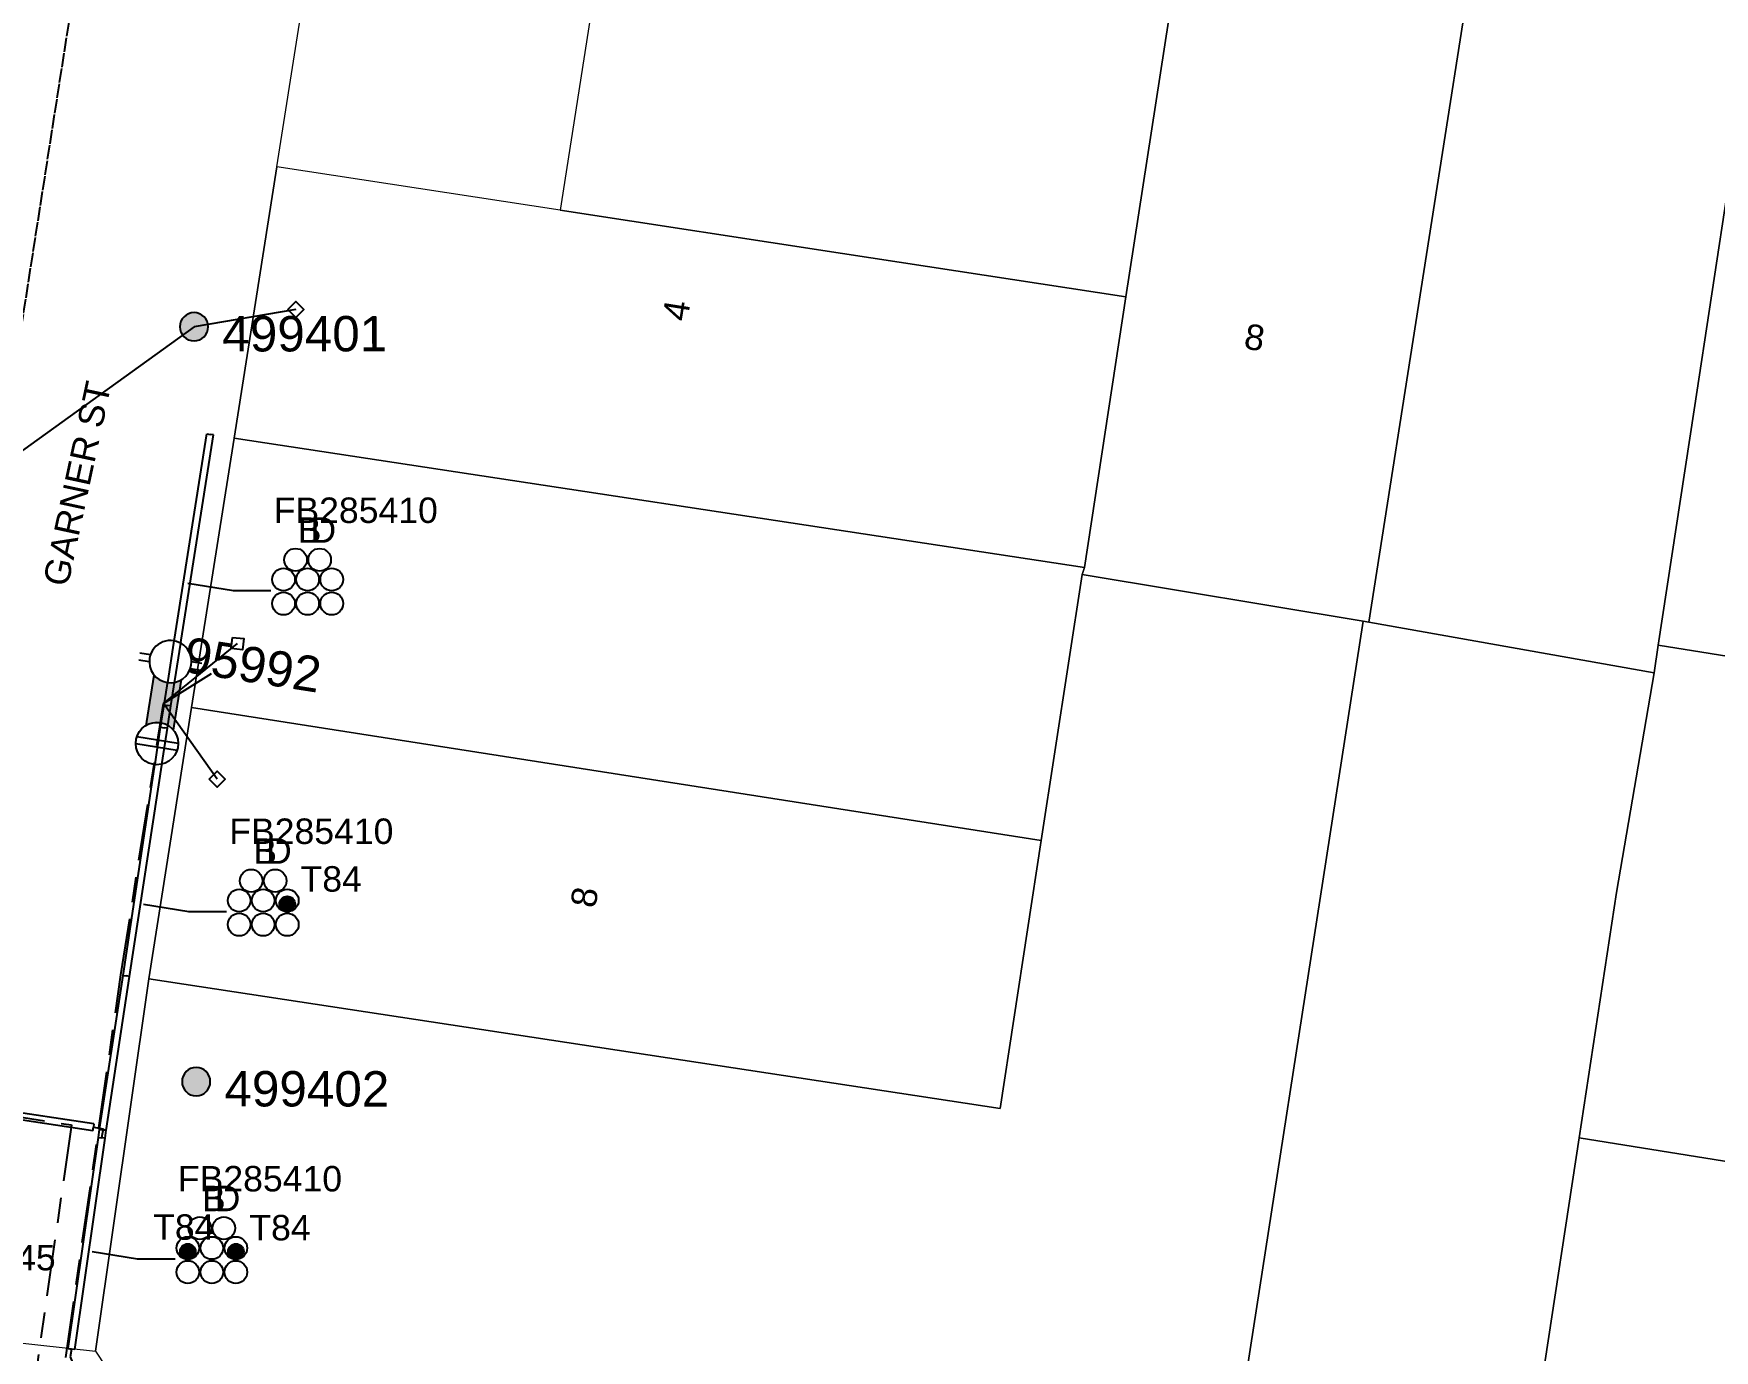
# Model space of a CAD drawing. Header units: metres. Extents: x 291879 to 294448, y 6259965 to 6261176.
# Drawn here: x 293616.2 to 293735, y 6260801.9 to 6260895 of the extents above; entities that cross this region are included whole.
import ezdxf
from ezdxf.enums import TextEntityAlignment as Align

# ---------------------------------------------------------------- set-up
doc = ezdxf.new("R2010")
doc.units = ezdxf.units.M
doc.linetypes.add('Cable Exist OH', pattern=[1, 1, 0])
doc.linetypes.add('Cable Exist UG', pattern=[8.2, 4, -1.2, 1.8, -1.2])
doc.layers.get('0').update_dxf_attribs({"color": 6})
for name, color, linetype, lineweight in [('Cadastre Buildings_SP_EXT', 9, 'Continuous', 5), ('Cadastre Land Parcels_SP_EXT', 9, 'Continuous', 5), ('Cadastre Roads_SP_EXT', 9, 'Continuous', 5)]:
    doc.layers.add(name, color=color, linetype=linetype, lineweight=lineweight)
for name, color, linetype in [('Duct_SP_EXT', 7, 'Continuous'), ('Equip_LV_EXT', 7, 'Continuous'), ('Mains_LV_EXT', 7, 'Continuous'), ('Services_SP_EXT', 7, 'Continuous'), ('SupportsOH_SP_TR_HV_LV_SL_EXT', 7, 'Continuous'), ('SupportsUG_SP_LV_EXT', 7, 'Continuous'), ('Trench_SP_EXT', 7, 'Continuous')]:
    doc.layers.add(name, color=color, linetype=linetype)
doc.styles.add('iecARIAL', font='arial.ttf', dxfattribs={"height": 2})
doc.styles.add('POLE_LABEL', font='arial.ttf')
doc.styles.get("Standard").update_dxf_attribs({"font": 'arial.ttf'})

# ---------------------------------------------------------------- blocks, each defined once
blk = doc.blocks.new('PILLAR_EXT')
blk.add_hatch(color=256).paths.add_polyline_path([(-2.475, 0.99), (-2.475, -0.99), (2.475, -0.99), (2.475, 0.99)])
blk.add_lwpolyline([(-2.475, -0.99), (2.475, -0.99), (2.475, 0.99), (-2.475, 0.99)], close=True)
at = {"style": 'iecARIAL', "flags": 8}
blk.add_attdef('ASSET_NUM', (1.5, 3.5), '', height=2.5, dxfattribs=at)
for tag, p, flags in [('OWNED_BY', (0, -0.2), 9), ('STATE', (0, -0.4), 9), ('SUPPORT_TYPE', (0, -0.6), 9), ('USAGE', (0, -0.8), 9), ('LEGEND', (0, -1), 9), ('LOCATION', (0, -1.2), 9), ('STREETNAME', (0, -1.8), 9), ('SUBURB', (0, -2), 1), ('NOTES', (0, -1.4), 9), ('PARENT', (0, -1.6), 9)]:
    blk.add_attdef(tag, p, '', height=0.2, dxfattribs=dict(flags=flags))
blk = doc.blocks.new('DUCT_EXT')
blk.add_circle((0, 0.8), 0.8)
at = {"flags": 1}
blk.add_attdef('Z', (0, 0), '', height=0.2, dxfattribs=at)
at = {"flags": 9}
for tag, p in [('DUCT_CODE', (0, 0)), ('XSECT_TYPE', (0, -0.2)), ('STATE', (0, -0.6)), ('FB_REFERENCE', (0, -0.4)), ('NOTES', (0, -0.8))]:
    blk.add_attdef(tag, text='', height=0.2, dxfattribs=at).set_placement(p, align=Align.MIDDLE_LEFT)
blk = doc.blocks.new('CCP_EXT')
at = {"flags": 9}
for tag, p in [('STATE', (0, -1.8)), ('LEGEND', (0, -1.4)), ('LIFE_SUPPORT', (0, -1.6)), ('NOTES', (0, -2))]:
    blk.add_attdef(tag, text='', height=0.2, dxfattribs=at).set_placement(p, align=Align.MIDDLE_LEFT)
blk.add_wipeout([(0, 0.57), (0.57, 0), (0, -0.57), (-0.57, 0)])
blk.add_lwpolyline([(-0.57, 0), (0, 0.57), (0.57, 0), (0, -0.57), (-0.57, 0)])
at = {"flags": 1}
blk.add_attdef('Z', (0, 0), '', height=0.2, dxfattribs=at)
at = {"flags": 9}
for tag, p in [('CCP_TYPE', (0, 0)), ('CONSTRUCTED_VOLTAGE', (0, -0.2)), ('OPERATING_VOLTAGE', (0, -0.6)), ('ORIENTATION', (0, -0.8)), ('OWNED_BY', (0, -1)), ('NO_PHASES', (0, -0.4)), ('USAGE', (0, -1.2))]:
    blk.add_attdef(tag, text='', height=0.2, dxfattribs=at).set_placement(p, align=Align.MIDDLE_LEFT)
blk = doc.blocks.new('POLE_EXT')
blk.add_hatch(color=256).paths.add_polyline_path([(-1, 0, 1), (1, 0, 1)])
blk.add_lwpolyline([(-1, 0, 1), (1, 0, 1)], format="xyb", close=True)
for tag, height, flags, p in [('pNumber', 2.5, 8, (-17.84, 2.07)), ('OWNED_BY', 0.2, 9, (1.35, -0.4)), ('SPECIAL_USE', 0.2, 9, (1.35, -0.8)), ('STATE', 0.2, 9, (1.35, -1)), ('PARENT', 0.2, 9, (1.35, -0.6)), ('USAGE', 0.2, 9, (1.35, -1.2)), ('cLV', 0.2, 9, (1.35, -1.4)), ('hDepth', 0.2, 9, (1.35, -1.6)), ('hDia', 0.2, 9, (1.35, -1.8)), ('cHV', 0.2, 9, (1.35, -2)), ('LBRACKET', 0.2, 9, (1.35, -2.2)), ('LExisting', 0.2, 9, (1.35, -2.4)), ('cLinedev', 0.2, 9, (1.35, -3.4)), ('LANTNUMBER', 0.2, 9, (1.35, -2.6)), ('LOther', 0.2, 9, (1.35, -2.8)), ('LRemove', 0.2, 9, (1.35, -3)), ('LEGEND', 0.2, 9, (1.35, -3.2)), ('LOCATION', 0.2, 9, (1.35, -3.6)), ('pExisting', 0.2, 9, (1.35, -3.8)), ('pFooting', 0.2, 9, (1.35, -4.4)), ('pNew', 0.2, 9, (1.35, -4.6)), ('PFNUMBER', 0.2, 9, (1.35, -4)), ('NEWPFNUMBER', 0.2, 9, (1.35, -4.2)), ('pRelocate', 0.2, 9, (1.35, -5)), ('pRemove', 0.2, 9, (1.35, -5.2)), ('pReplace', 0.2, 9, (1.35, -5.4)), ('pStay', 0.2, 9, (1.35, -5.6)), ('pType', 0.2, 9, (1.35, -5.8)), ('cspan', 0.2, 9, (1.35, -6)), ('STREETNAME', 0.2, 9, (1.35, -6.2)), ('SUBURB', 0.2, 9, (1.35, -6.4)), ('OPERATED_BY', 0.2, 9, (1.36, -7.01)), ('NOTES', 0.2, 9, (1.35, -6.6)), ('MAINTAINED_BY', 0.2, 9, (1.36, -6.81))]:
    blk.add_attdef(tag, text='', height=height, dxfattribs=dict(flags=flags)).set_placement(p, align=Align.MIDDLE_LEFT)
at = {"style": 'POLE_LABEL'}
for tag, height, flags, p in [('ASSET_NUM', 2.5, 8, (2, 2)), ('STRUCTURE_PLANT_NUMBER', 0.2, 9, (1.35, 0.03)), ('STREET_CODE', 0.2, 9, (1.35, -0.2))]:
    blk.add_attdef(tag, text='', height=height, dxfattribs=dict(at, flags=flags)).set_placement(p, align=Align.MIDDLE_LEFT)
at = {"flags": 1}
blk.add_attdef('Z', (1.35, -7.33), '', height=0.2, dxfattribs=at)
blk = doc.blocks.new('LV_UG_LINKS_CLOSED_EXT')
blk.add_wipeout([(-1.06, 1.06), (-1.18, 0.92), (-1.29, 0.76), (-1.37, 0.59), (-1.43, 0.42), (-1.48, 0.23), (-1.49, 0.05), (-1.49, -0.14), (-1.46, -0.33), (-1.41, -0.51), (-1.33, -0.68), (-1.24, -0.84), (-1.12, -0.99), (-0.99, -1.12), (-0.84, -1.24), (-0.68, -1.33), (-0.51, -1.41), (-0.33, -1.46), (-0.14, -1.49), (0.05, -1.49), (0.23, -1.48), (0.42, -1.43), (0.59, -1.37), (0.76, -1.29), (0.92, -1.18), (1.06, -1.06), (1.18, -0.92), (1.29, -0.76), (1.37, -0.59), (1.43, -0.42), (1.48, -0.23), (1.49, -0.05), (1.49, 0.14), (1.46, 0.33), (1.41, 0.51), (1.33, 0.68), (1.24, 0.84), (1.12, 0.99), (0.99, 1.12), (0.84, 1.24), (0.68, 1.33), (0.51, 1.41), (0.33, 1.46), (0.14, 1.49), (-0.05, 1.49), (-0.23, 1.48), (-0.42, 1.43), (-0.59, 1.37), (-0.76, 1.29), (-0.92, 1.18)])
for p, q in [((-0.25, -1.48), (-0.25, 1.48)), ((0.25, -1.48), (0.25, 1.48))]:
    blk.add_line(p, q)
blk.add_circle((0, 0), 1.5)
at = {"flags": 9}
for tag, p in [('ACTUAL_STATUS', (0, 0)), ('CONSTRUCTED_VOLTAGE', (0, -0.2)), ('OPERATING_VOLTAGE', (0, -0.6)), ('ORIENTATION', (0, -0.8)), ('STATE', (0, -1)), ('SWITCH_TYPE', (0, -1.2)), ('NO_PHASES', (0, -0.4)), ('USAGE', (0, -1.4)), ('NOTES', (0, -1.6))]:
    blk.add_attdef(tag, text='', height=0.2, dxfattribs=at).set_placement(p, align=Align.MIDDLE_LEFT)
at = {"flags": 1}
blk.add_attdef('Z', (0, 0), '', height=0.2, dxfattribs=at)
blk = doc.blocks.new('LV_UG_LINKS_OPEN_EXT')
for p, q in [((-0.25, 1.47), (-0.25, 2.22)), ((0.25, 1.47), (0.25, 2.22)), ((-0.25, -1.47), (-0.25, -2.22)), ((0.25, -1.47), (0.25, -2.22))]:
    blk.add_line(p, q)
at = {"flags": 9}
for tag, p in [('ACTUAL_STATUS', (0, 0)), ('CONSTRUCTED_VOLTAGE', (0, -0.2)), ('OPERATING_VOLTAGE', (0, -0.6)), ('ORIENTATION', (0, -0.8)), ('STATE', (0, -1)), ('SWITCH_TYPE', (0, -1.2)), ('NO_PHASES', (0, -0.4)), ('USAGE', (0, -1.4)), ('NOTES', (0, -1.6))]:
    blk.add_attdef(tag, text='', height=0.2, dxfattribs=at).set_placement(p, align=Align.MIDDLE_LEFT)
at = {"flags": 1}
blk.add_attdef('Z', (0, 0), '', height=0.2, dxfattribs=at)
blk.add_wipeout([(-0.25, 1.47), (-0.43, 1.43), (-0.61, 1.36), (-0.77, 1.28), (-0.93, 1.17), (-1.07, 1.05), (-1.19, 0.9), (-1.29, 0.75), (-1.38, 0.58), (-1.44, 0.4), (-1.48, 0.22), (-1.49, 0.03), (-1.49, -0.16), (-1.45, -0.34), (-1.4, -0.52), (-1.32, -0.69), (-1.23, -0.85), (-1.11, -1), (-0.98, -1.13), (-0.83, -1.24), (-0.66, -1.34), (-0.49, -1.41), (-0.31, -1.46), (-0.13, -1.49), (0.06, -1.49), (0.25, -1.47), (0.43, -1.43), (0.61, -1.36), (0.77, -1.28), (0.93, -1.17), (1.07, -1.05), (1.19, -0.9), (1.29, -0.75), (1.38, -0.58), (1.44, -0.4), (1.48, -0.22), (1.49, -0.03), (1.49, 0.16), (1.45, 0.34), (1.4, 0.52), (1.32, 0.69), (1.23, 0.85), (1.11, 1), (0.98, 1.13), (0.83, 1.24), (0.66, 1.34), (0.49, 1.41), (0.31, 1.46), (0.13, 1.49), (-0.06, 1.49)])
blk.add_lwpolyline([(0, -1.49, 1), (0, 1.49, 1)], format="xyb", close=True)
blk = doc.blocks.new('CABLE_LARGE_EXT')
h = blk.add_hatch(color=256)
edge = h.paths.add_edge_path()
edge.add_arc((0, 0.55), 0.55, 0, 360)
blk.add_circle((0, 0.55), 0.55)
at = {"flags": 1}
blk.add_attdef('Z', (0, 0), '', height=0.2, dxfattribs=at)
at = {"flags": 9}
for tag, p in [('COND_CODE', (0, 0)), ('STATE', (0, -0.4)), ('XSECT_SIZE', (0, -0.6)), ('FB_REFERENCE', (0, -0.2)), ('NOTES', (0, -0.8))]:
    blk.add_attdef(tag, text='', height=0.2, dxfattribs=at).set_placement(p, align=Align.MIDDLE_LEFT)

msp = doc.modelspace()

# ---------------------------------------------------------------- linework, layer by layer
at = {"layer": 'Cadastre Buildings_SP_EXT', "linetype": 'Continuous'}
for points in [[(293698.26, 6260907.79), (293678.28, 6260910.86), (293658.34, 6260913.91), (293653.44, 6260882.54), (293673.39, 6260879.47), (293693.41, 6260876.41), (293698.26, 6260907.79)], [(293710.59, 6260853.43), (293730.75, 6260849.84), (293731.04, 6260851.8), (293733.59, 6260868.43), (293736.09, 6260884.82), (293738.6, 6260901.17), (293718.55, 6260904.23), (293710.59, 6260853.43)], [(293699.61, 6260785.31), (293720.16, 6260782.21), (293722.8, 6260799.53), (293725.45, 6260816.96), (293728.1, 6260834.31), (293730.75, 6260849.84), (293710.59, 6260853.43), (293710.19, 6260853.48), (293699.61, 6260785.31)], [(293772.89, 6260845.08), (293768.53, 6260845.78), (293731.04, 6260851.8), (293730.75, 6260849.84), (293728.1, 6260834.31), (293725.45, 6260816.96), (293764.35, 6260810.72), (293768.74, 6260810.01), (293772.89, 6260845.08)]]:
    msp.add_lwpolyline(points, close=True, dxfattribs=at)
at = {"layer": 'Cadastre Land Parcels_SP_EXT', "linetype": 'Continuous'}
for points in [[(293690.33, 6260856.79), (293710.19, 6260853.48), (293710.59, 6260853.43), (293718.55, 6260904.23), (293698.26, 6260907.79), (293693.41, 6260876.41), (293690.49, 6260857.28), (293690.33, 6260856.79)], [(293653.44, 6260882.54), (293633.4, 6260885.61), (293630.38, 6260866.43), (293690.49, 6260857.28), (293693.41, 6260876.41), (293673.39, 6260879.47), (293653.44, 6260882.54)], [(293770.77, 6260861.86), (293773.14, 6260878.87), (293736.09, 6260884.82), (293733.59, 6260868.43), (293731.04, 6260851.8), (293768.53, 6260845.78), (293770.77, 6260861.86)], [(293687.43, 6260837.99), (293627.37, 6260847.38), (293624.35, 6260828.21), (293684.52, 6260819.03), (293687.43, 6260837.99)], [(293764.35, 6260810.72), (293725.45, 6260816.96), (293722.8, 6260799.53), (293762.38, 6260793.33), (293764.35, 6260810.72)]]:
    msp.add_lwpolyline(points, close=True, dxfattribs=at)
at = {"layer": 'Duct_SP_EXT'}
for p, q in [((293628.46, 6260866.73), (293628.7, 6260866.69)), ((293628.93, 6260866.66), (293628.7, 6260866.69)), ((293625.44, 6260847.57), (293625.68, 6260847.53)), ((293625.44, 6260847.57), (293625.68, 6260847.53)), ((293625.92, 6260847.5), (293625.68, 6260847.53)), ((293625.92, 6260847.5), (293625.68, 6260847.53)), ((293620.87, 6260817.57), (293622.53, 6260828.45)), ((293621.34, 6260817.49), (293623, 6260828.38)), ((293622.53, 6260828.45), (293622.77, 6260828.42)), ((293623, 6260828.38), (293622.77, 6260828.42)), ((293620.47, 6260817.95), (293604.96, 6260820.27)), ((293620.4, 6260817.47), (293604.88, 6260819.8)), ((293620.4, 6260817.47), (293620.44, 6260817.71)), ((293620.47, 6260817.95), (293620.44, 6260817.71)), ((293618.65, 6260802.08), (293620.79, 6260817)), ((293619.12, 6260802.01), (293621.26, 6260816.94)), ((293620.79, 6260817), (293620.87, 6260817.56)), ((293620.79, 6260817), (293621.02, 6260816.97)), ((293620.87, 6260817.57), (293621.1, 6260817.53)), ((293620.87, 6260817.56), (293621.1, 6260817.53)), ((293621.26, 6260816.94), (293621.02, 6260816.97)), ((293621.34, 6260817.5), (293621.1, 6260817.53)), ((293621.34, 6260817.49), (293621.1, 6260817.53)), ((293621.26, 6260816.94), (293621.34, 6260817.5)), ((293618.65, 6260802.08), (293618.88, 6260802.04)), ((293619.12, 6260802.01), (293618.88, 6260802.04))]:
    msp.add_line(p, q, dxfattribs=at)
for points in [[(293632.99, 6260855.63), (293630.34, 6260855.63), (293627.12, 6260856.15)], [(293629.84, 6260832.94), (293627.19, 6260832.94), (293623.98, 6260833.46)], [(293626.22, 6260808.38), (293623.56, 6260808.38), (293620.35, 6260808.9)]]:
    msp.add_lwpolyline(points, dxfattribs=at)
at = {"layer": 'Mains_LV_EXT', "linetype": 'Cable Exist OH'}
msp.add_lwpolyline([(293613.81, 6260864.4), (293619.5, 6260900.86), (293625.31, 6260934.8)], dxfattribs=at)
at = {"layer": 'Mains_LV_EXT', "linetype": 'Cable Exist UG'}
msp.add_lwpolyline([(293604.92, 6260820.04), (293618.88, 6260817.88), (293616.43, 6260800.73), (293621.51, 6260792.81), (293689.92, 6260782.79), (293695.75, 6260781.82), (293696.73, 6260788.29), (293698.16, 6260791.82)], dxfattribs=at)
at = {"layer": 'Trench_SP_EXT', "linetype": 'Cable Exist UG'}
for points in [[(293625.4, 6260847.66), (293629.32, 6260850.11)], [(293620.44, 6260817.71), (293621.12, 6260817.6), (293621.02, 6260816.97)], [(293618.88, 6260802.04), (293618.8, 6260801.48), (293618.97, 6260801.08)]]:
    msp.add_lwpolyline(points, dxfattribs=at)

# ---------------------------------------------------------------- block references
at = {"layer": 'Duct_SP_EXT'}
for name, p in [('DUCT_EXT', (293634.73, 6260857.03)), ('DUCT_EXT', (293636.43, 6260857.03)), ('DUCT_EXT', (293633.88, 6260855.63)), ('DUCT_EXT', (293635.58, 6260855.63)), ('DUCT_EXT', (293637.28, 6260855.63)), ('DUCT_EXT', (293633.88, 6260853.93)), ('DUCT_EXT', (293635.58, 6260853.93)), ('DUCT_EXT', (293637.28, 6260853.93)), ('DUCT_EXT', (293631.59, 6260834.34)), ('DUCT_EXT', (293633.29, 6260834.34)), ('DUCT_EXT', (293630.74, 6260832.94)), ('DUCT_EXT', (293632.44, 6260832.94)), ('DUCT_EXT', (293634.14, 6260832.94)), ('CABLE_LARGE_EXT', (293634.14, 6260832.94)), ('DUCT_EXT', (293630.74, 6260831.24)), ('DUCT_EXT', (293632.44, 6260831.24)), ('DUCT_EXT', (293634.14, 6260831.24)), ('DUCT_EXT', (293627.96, 6260809.78)), ('DUCT_EXT', (293629.66, 6260809.78)), ('DUCT_EXT', (293627.11, 6260808.38)), ('CABLE_LARGE_EXT', (293627.11, 6260808.38)), ('DUCT_EXT', (293628.81, 6260808.38)), ('DUCT_EXT', (293630.51, 6260808.38)), ('CABLE_LARGE_EXT', (293630.51, 6260808.38)), ('DUCT_EXT', (293627.11, 6260806.68)), ('DUCT_EXT', (293628.81, 6260806.68)), ('DUCT_EXT', (293630.51, 6260806.68))]:
    msp.add_blockref(name, p, dxfattribs=at)
at = {"layer": 'SupportsOH_SP_TR_HV_LV_SL_EXT'}
ref = msp.add_blockref('POLE_EXT', (293627.7, 6260820.94), dxfattribs=at)
ref.add_attrib('ASSET_NUM', '499402', dxfattribs={"layer": '0', "height": 2.5, "rotation": 359.9319, "style": 'POLE_LABEL'}).set_placement((293629.7, 6260821.69), align=Align.TOP_LEFT)
at = {"layer": 'SupportsUG_SP_LV_EXT'}
ref = msp.add_blockref('PILLAR_EXT', (293625.4, 6260847.66), dxfattribs=dict(at, rotation=261.0408164228012))
ref.add_attrib('ASSET_NUM', '95992', dxfattribs={"layer": '0', "height": 2.5, "rotation": 351.1254, "style": 'iecARIAL'}).set_placement((293626.9, 6260851.16), align=Align.MIDDLE_LEFT)

# ---------------------------------------------------------------- texts
at = {"layer": 'Cadastre Land Parcels_SP_EXT'}
for s, rotation, p in [('4', 81.0498, (293662.42, 6260874.62)), ('8', 351.2093, (293701.69, 6260872.77)), ('8', 81.0364, (293655.92, 6260833.15))]:
    msp.add_text(s, height=1.8, rotation=rotation, dxfattribs=at).set_placement(p)
at = {"layer": 'Cadastre Roads_SP_EXT'}
msp.add_text('GARNER ST', height=1.8, rotation=77.8631, dxfattribs=at).set_placement((293618.62, 6260855.85))
at = {"layer": 'Duct_SP_EXT'}
for s, p in [('FB285410', (293633.18, 6260860.43)), ('B', (293634.88, 6260859.03)), ('D', (293635.78, 6260859.03)), ('FB285410', (293630.04, 6260837.74)), ('B', (293631.74, 6260836.34)), ('D', (293632.64, 6260836.34)), ('T84', (293635.08, 6260834.37)), ('FB285410', (293626.41, 6260813.18)), ('B', (293628.11, 6260811.78)), ('D', (293629.01, 6260811.78)), ('T84', (293624.66, 6260809.76)), ('T84', (293631.46, 6260809.72)), ('339545', (293609.38, 6260807.6))]:
    msp.add_text(s, height=1.8, dxfattribs=at).set_placement(p)

# ---------------------------------------------------------------- next in the draw order: block references
at = {"layer": 'Services_SP_EXT'}
for p in [(293634.74, 6260875.52), (293629.19, 6260842.32)]:
    msp.add_blockref('CCP_EXT', p, dxfattribs=at)
at = {"layer": 'Services_SP_EXT', "rotation": 308.4715756540551}
msp.add_blockref('CCP_EXT', (293630.62, 6260851.9), dxfattribs=at)

# ---------------------------------------------------------------- next in the draw order: linework, layer by layer
at = {"layer": 'Cadastre Buildings_SP_EXT', "linetype": 'Continuous'}
for points in [[(293627.37, 6260847.38), (293687.43, 6260837.99), (293690.33, 6260856.79), (293690.49, 6260857.28), (293630.38, 6260866.43), (293627.37, 6260847.38)], [(293620.58, 6260801.88), (293624.04, 6260796.64), (293639.78, 6260794.42), (293659.87, 6260791.35), (293699.61, 6260785.31), (293710.19, 6260853.48), (293690.33, 6260856.79), (293687.43, 6260837.99), (293684.52, 6260819.03), (293624.35, 6260828.21), (293620.58, 6260801.88)]]:
    msp.add_lwpolyline(points, close=True, dxfattribs=at)
at = {"layer": 'Cadastre Roads_SP_EXT', "linetype": 'Continuous'}
msp.add_lwpolyline([(293638.34, 6260916.98), (293630.04, 6260918.29), (293628.4, 6260918.54), (293618.46, 6260920.1), (293610.68, 6260870.11), (293607.99, 6260853.04), (293605.41, 6260836.38), (293602.92, 6260820.32), (293600.39, 6260804.1), (293608.8, 6260803.18), (293610.48, 6260802.99), (293620.58, 6260801.88), (293624.35, 6260828.21), (293627.37, 6260847.38), (293630.38, 6260866.43), (293633.4, 6260885.61), (293638.34, 6260916.98)], close=True, dxfattribs=at)
at = {"layer": 'Services_SP_EXT'}
msp.add_lwpolyline([(293634.74, 6260875.52), (293627.55, 6260874.3), (293613.81, 6260864.4)], dxfattribs=at)

# ---------------------------------------------------------------- next in the draw order: block references
at = {"layer": 'SupportsOH_SP_TR_HV_LV_SL_EXT'}
ref = msp.add_blockref('POLE_EXT', (293627.55, 6260874.3), dxfattribs=at)
ref.add_attrib('ASSET_NUM', '499401', dxfattribs={"layer": '0', "height": 2.5, "rotation": 0.0711, "style": 'POLE_LABEL'}).set_placement((293629.55, 6260875.05), align=Align.TOP_LEFT)

# ---------------------------------------------------------------- next in the draw order: block references
at = {"layer": 'Equip_LV_EXT'}
for name, p, rotation in [('LV_UG_LINKS_OPEN_EXT', (293625.88, 6260850.63), 260.8682934878959), ('LV_UG_LINKS_CLOSED_EXT', (293624.93, 6260844.84), 80.8682935010669)]:
    msp.add_blockref(name, p, dxfattribs=dict(at, rotation=rotation))

# ---------------------------------------------------------------- next in the draw order: linework, layer by layer
at = {"layer": 'Duct_SP_EXT'}
for p, q in [((293625.44, 6260847.57), (293628.46, 6260866.73)), ((293625.92, 6260847.5), (293628.93, 6260866.66)), ((293625.19, 6260846), (293625.44, 6260847.57)), ((293625.67, 6260845.93), (293625.92, 6260847.5)), ((293622.53, 6260828.45), (293625.19, 6260846)), ((293623, 6260828.38), (293625.67, 6260845.93)), ((293625.19, 6260846), (293625.43, 6260845.96)), ((293625.67, 6260845.93), (293625.43, 6260845.96))]:
    msp.add_line(p, q, dxfattribs=at)
at = {"layer": 'Mains_LV_EXT', "linetype": 'Cable Exist UG'}
msp.add_lwpolyline([(293698.16, 6260791.82), (293695.32, 6260788.29), (293694.66, 6260784.09), (293639.53, 6260792.39), (293639.53, 6260792.39), (293622.88, 6260794.73), (293618.48, 6260801.45), (293622.38, 6260828.49), (293625.4, 6260847.66)], dxfattribs=at)
at = {"layer": 'Services_SP_EXT'}
for points in [[(293625.4, 6260847.66), (293630.62, 6260851.9)], [(293629.19, 6260842.32), (293625.4, 6260847.66)]]:
    msp.add_lwpolyline(points, dxfattribs=at)

doc.saveas('drawing.dxf')
